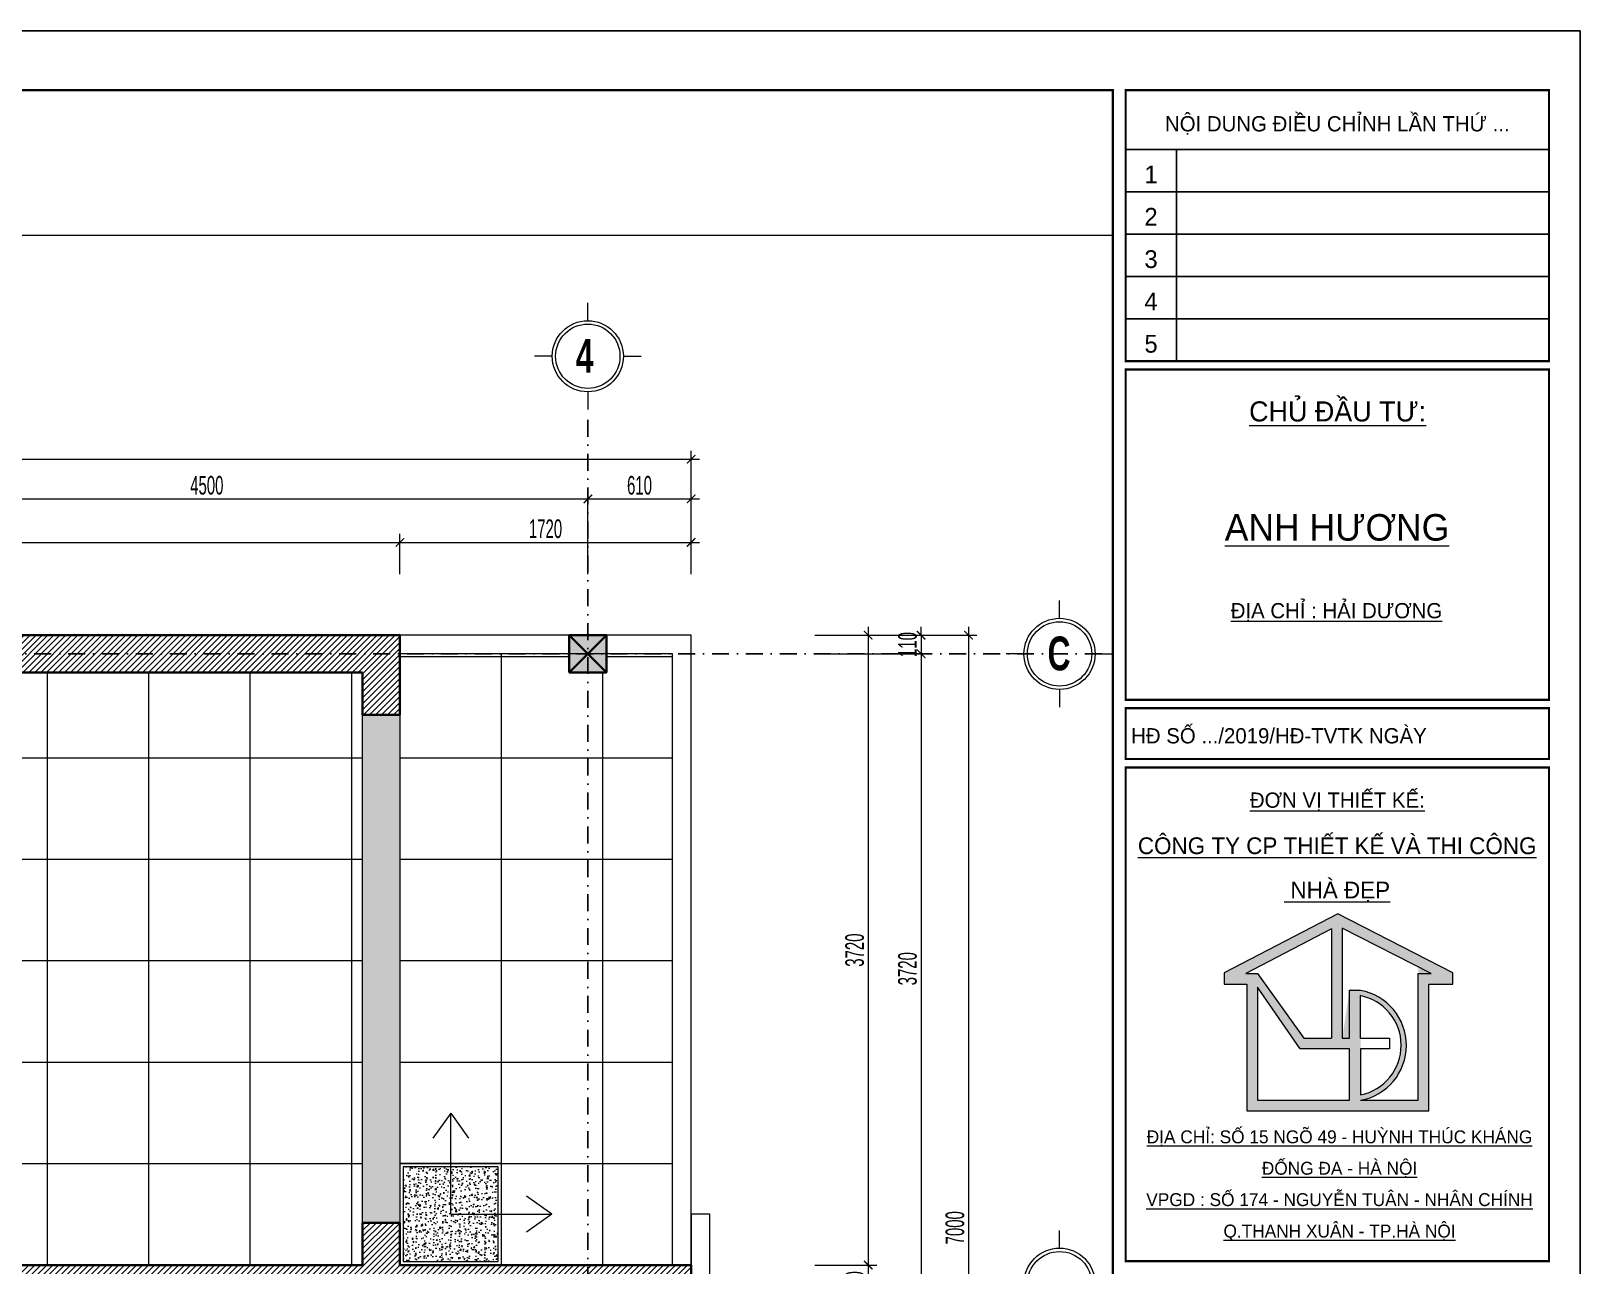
# Model space of a CAD drawing. Header units: inches. Extents: x 274208 to 641690, y -81912 to 129129.
# Drawn here: x 564973 to 574120, y 96778 to 104067 of the extents above; entities that cross this region are included whole.
import ezdxf
from ezdxf.enums import TextEntityAlignment as Align

# ---------------------------------------------------------------- set-up
doc = ezdxf.new("R2010")
doc.units = ezdxf.units.IN
doc.header["$MEASUREMENT"] = 0
doc.header["$PDMODE"] = 3
doc.linetypes.add('DASHDOT', pattern=[1, 0.5, -0.25, 0, -0.25])
doc.linetypes.add('HIDDEN', pattern=[0.375, 0.25, -0.125])
for name, color, linetype, lineweight in [('01.Cut', 255, 'Continuous', 35), ('03.Manh', 251, 'Continuous', 13), ('05.Text', 253, 'Continuous', 18), ('06.betong', 2, 'Continuous', 35), ('08.Dim', 156, 'Continuous', 15), ('09.Hatch', 250, 'Continuous', 5), ('11.Khung bo', 32, 'Continuous', 50), ('12.Khung', 36, 'Continuous', 25)]:
    doc.layers.add(name, color=color, linetype=linetype, lineweight=lineweight)
doc.layers.add('Tpl_Bound', color=1, linetype='Continuous', plot=False)
doc.layers.add('TRUC', color=250, linetype='DASHDOT')
doc.styles.add('AVANT', font='')
doc.styles.add('AVANTHB', font='')
doc.styles.add('TT5_Text Dim', font='hoatbif.shx', dxfattribs={"width": 0.6})
doc.styles.add('VnAvantH', font='')
doc.styles.get('AVANT').set_extended_font_data('.VnAvant')
doc.styles.get('AVANTHB').set_extended_font_data('.VnAvantH', bold=True)
doc.styles.get('VnAvantH').set_extended_font_data('.VnAvantH')
doc.dimstyles.new('TT5_Dim 1-50', dxfattribs={"dimscale": 50, "dimtxt": 2.2, "dimasz": 1, "dimexe": 1, "dimexo": 0.5, "dimgap": 0.5, "dimtad": 1, "dimdec": 0, "dimzin": 0, "dimdsep": 46, "dimtxsty": 'TT5_Text Dim', "dimblk": 'ARCHTICK', "dimcen": 0, "dimdle": 1, "dimclrd": 256, "dimclre": 256, "dimclrt": 1, "dimadec": 0, "dimazin": 0, "dimtfac": 0.015, "dimtdec": 0, "dimtix": 1, "dimtmove": 2, "dimatfit": 3, "dimldrblk": 'DOT', "dimfxl": 1, "dimtolj": 1, "dimtzin": 0, "dimlwd": -1, "dimlwe": -1, "dimarcsym": 1})

# ---------------------------------------------------------------- blocks, each defined once
blk = doc.blocks.new('100')
at = {"layer": '05.Text'}
h = blk.add_hatch(color=3, dxfattribs=at)
h.paths.add_polyline_path([(1897375, -927367), (1897375, -927501), (1897646, -927501), (1897646, -928998), (1898856, -928998), (1899794, -928998), (1899794, -927501), (1900078, -927501), (1900078, -927366), (1898717, -926668)])
h.paths.add_polyline_path([(1898772, -928138), (1898858, -927562, -0.921492), (1898987, -928872), (1899668, -928872), (1899668, -927297), (1898772, -926837)], flags=16)
h.paths.add_polyline_path([(1898646, -926846), (1898646, -928138), (1898318, -928138), (1897771, -927375), (1897631, -927375)], flags=16)
h.paths.add_polyline_path([(1898982, -927636, -0.822042), (1898987, -928808), (1898987, -928139), (1898982, -928139)], flags=16)
h.paths.add_polyline_path([(1897771, -927537), (1898273, -928265), (1898856, -928265), (1898856, -928872), (1897771, -928872)], flags=16)
for p, q in [((1898717, -926668), (1897375, -927367)), ((1900078, -927366), (1898717, -926668)), ((1898646, -926846), (1897631, -927375)), ((1898646, -926846), (1898646, -928138)), ((1899821, -927376), (1898772, -926837)), ((1898772, -926837), (1898772, -928138)), ((1897375, -927367), (1897375, -927501)), ((1897375, -927501), (1897646, -927501)), ((1897631, -927375), (1897771, -927375)), ((1897646, -927501), (1897646, -928998)), ((1897771, -927375), (1897771, -927375)), ((1897771, -927375), (1898318, -928138)), ((1899668, -928872), (1899668, -927376)), ((1899668, -927376), (1899821, -927376)), ((1899794, -928998), (1899794, -927501)), ((1899794, -927501), (1900078, -927501)), ((1900078, -927501), (1900078, -927366)), ((1897771, -927537), (1897771, -928872)), ((1898273, -928265), (1897771, -927537)), ((1898856, -928138), (1898856, -927573)), ((1898856, -928138), (1898856, -927573)), ((1898856, -927573), (1898987, -927573)), ((1898982, -927636), (1898982, -928139)), ((1898318, -928138), (1898646, -928138)), ((1898772, -928138), (1898856, -928138)), ((1898982, -928139), (1899330, -928139)), ((1899330, -928139), (1899330, -928265)), ((1898856, -928265), (1898273, -928265)), ((1898856, -928872), (1898856, -928265)), ((1899330, -928265), (1898987, -928265)), ((1898987, -928265), (1898987, -928808)), ((1897771, -928872), (1898856, -928872)), ((1898987, -928872), (1899668, -928872)), ((1897646, -928998), (1898856, -928998)), ((1898856, -928998), (1899794, -928998))]:
    blk.add_line(p, q, dxfattribs=at)
for radius, start, end in [(598, 281.4298, 79.1164), (660, 280.3316, 79.6684)]:
    blk.add_arc((1898869, -928223), radius, start, end, dxfattribs=at)
at = {"layer": '11.Khung bo', "const_width": 26.7}
for points in [[(1860913, -945240), (1860913, -916940), (1896063, -916940), (1896063, -945240)], [(1896213, -920140), (1896213, -916940), (1901213, -916940), (1901213, -920140)], [(1896213, -924140), (1901213, -924140), (1901213, -920240), (1896213, -920240)], [(1896213, -924840), (1901213, -924840), (1901213, -924240), (1896213, -924240)], [(1896213, -930771), (1901213, -930771), (1901213, -924940), (1896213, -924940)]]:
    blk.add_lwpolyline(points, close=True, dxfattribs=at)
at = {"layer": '12.Khung'}
for p, q in [((1896213, -917640), (1901213, -917640)), ((1896813, -920140), (1896813, -917640)), ((1896213, -918140), (1901213, -918140)), ((1896213, -918640), (1901213, -918640)), ((1896213, -919140), (1901213, -919140)), ((1896213, -919640), (1901213, -919640))]:
    blk.add_line(p, q, dxfattribs=at)
at = {"layer": '12.Khung', "color": 1}
blk.add_lwpolyline([(1901579, -945940), (1901579, -916240), (1859580, -916240), (1859580, -945940)], close=True, dxfattribs=at)
at = {"layer": '05.Text', "style": 'VnAvantH'}
for s, p in [('Néi dung ®iÒu chØnh lÇn thø ...', (1898713, -917329)), ('H§ sè .../2019/H§-TVTK ngµy ', (1898057, -924540))]:
    blk.add_text(s, height=180, dxfattribs=at).set_placement(p, align=Align.MIDDLE)
at = {"layer": '05.Text'}
for s, height, style, p in [('1', 210, 'AVANT', (1896513, -918040)), ('2', 210, 'AVANT', (1896513, -918540)), ('3', 210, 'AVANT', (1896513, -919040)), ('4', 210, 'AVANT', (1896513, -919540)), ('5', 210, 'AVANT', (1896513, -920040)), ('%%uChñ ®Çu t\xad:', 237.6, 'VnAvantH', (1898716, -920853)), ('%%Uanh H¦¥NG', 313.63, 'VnAvantH', (1898709, -922261)), ('%%U®Þa chØ : H¶I D¦¥NG', 180, 'VnAvantH', (1898703, -923178)), ('%%U®¬n vÞ thiÕt kÕ:', 180, 'VnAvantH', (1898713, -925416)), ('%%Uc«ng ty cp thiÕt kÕ vµ thi c«ng', 198, 'VnAvantH', (1898711, -925964)), ('%%U nhµ ®Ñp', 198, 'VnAvantH', (1898711, -926487)), ('%%U®Þa chØ: sè 15 ngâ 49 - huúnh thóc kh¸ng', 152.46, 'VnAvantH', (1898739, -929380)), ('%%U®èng ®a - hµ néi', 152.46, 'VnAvantH', (1898739, -929751)), ('%%Uvpgd : sè 174 - nguyÔn tu©n - nh©n chÝnh', 152.46, 'VnAvantH', (1898739, -930122)), ('%%Uq.thanh xu©n - tp.hµ néi', 152.46, 'VnAvantH', (1898739, -930493))]:
    blk.add_text(s, height=height, dxfattribs=dict(at, style=style)).set_placement(p, align=Align.CENTER)
blk = doc.blocks.new('\xad3yjrtuktyl')
at = {"layer": '06.betong'}
blk.add_hatch(color=0, dxfattribs=at).paths.add_polyline_path([(-110, -110), (110, -110), (110, 110), (-110, 110)])
at = {"layer": '06.betong', "color": 0}
for p, q in [((-110, 110), (110, -110)), ((-110, -110), (110, 110))]:
    blk.add_line(p, q, dxfattribs=at)
blk.add_lwpolyline([(-110, -110), (110, -110), (110, 110), (-110, 110)], close=True, dxfattribs=at)
blk = doc.blocks.new('DANHTRUC')
for p, q in [((980383, -947347), (980383, -947137)), ((979963, -947767), (979753, -947767)), ((980803, -947767), (981013, -947767)), ((980383, -948187), (980383, -948397))]:
    blk.add_line(p, q)
for radius in [420, 380]:
    blk.add_circle((980383, -947767), radius)
blk = doc.blocks.new('_ARCHTICK')
at = {"color": 0, "linetype": 'ByBlock', "const_width": 0.15}
blk.add_lwpolyline([(-0.5, -0.5), (0.5, 0.5)], dxfattribs=at)
blk = doc.blocks.new('*D636')
at = {"layer": '08.Dim', "transparency": 16777216}
for p, q in [((556871.2, 100858.6), (556871.2, 101095.9)), ((567151.2, 100858.6), (567151.2, 101095.9)), ((556821.2, 101045.9), (567201.2, 101045.9))]:
    blk.add_line(p, q, dxfattribs=at)
at = {"layer": 'Defpoints', "color": 0, "transparency": 16777216}
for p in [(567151.2, 101045.9), (556871.2, 100833.6), (567151.2, 100833.6)]:
    blk.add_point(p, dxfattribs=at)
at = {"layer": '08.Dim', "transparency": 16777216, "xscale": 50, "yscale": 50, "zscale": 50, "rotation": 180}
blk.add_blockref('_ARCHTICK', (556871.2, 101045.9), dxfattribs=at)
at = {"layer": '08.Dim', "transparency": 16777216, "xscale": 50, "yscale": 50, "zscale": 50}
blk.add_blockref('_ARCHTICK', (567151.2, 101045.9), dxfattribs=at)
at = {"layer": '08.Dim', "color": 1, "transparency": 16777216, "insert": (562011.2, 101125.9), "char_height": 110, "attachment_point": 5, "style": 'TT5_Text Dim'}
blk.add_mtext('\\A1;10280', dxfattribs=at)
blk = doc.blocks.new('_DOT')
at = {"color": 1, "linetype": 'ByBlock'}
blk.add_line((-0.5, 0), (-1, 0), dxfattribs=at)
at = {"color": 1, "linetype": 'ByBlock', "const_width": 0.5}
blk.add_lwpolyline([(-0.25, 0, 1), (0.25, 0, 1)], format="xyb", close=True, dxfattribs=at)
blk = doc.blocks.new('*D637')
at = {"layer": '08.Dim', "transparency": 16777216}
for p, q in [((567151.2, 100858.6), (567151.2, 101095.9)), ((568871.2, 100858.6), (568871.2, 101095.9)), ((567101.2, 101045.9), (568921.2, 101045.9))]:
    blk.add_line(p, q, dxfattribs=at)
at = {"layer": 'Defpoints', "color": 0, "transparency": 16777216}
for p in [(568871.2, 101045.9), (567151.2, 100833.6), (568871.2, 100833.6)]:
    blk.add_point(p, dxfattribs=at)
at = {"layer": '08.Dim', "transparency": 16777216, "xscale": 50, "yscale": 50, "zscale": 50, "rotation": 180}
blk.add_blockref('_ARCHTICK', (567151.2, 101045.9), dxfattribs=at)
at = {"layer": '08.Dim', "transparency": 16777216, "xscale": 50, "yscale": 50, "zscale": 50}
blk.add_blockref('_ARCHTICK', (568871.2, 101045.9), dxfattribs=at)
at = {"layer": '08.Dim', "color": 1, "transparency": 16777216, "insert": (568011.2, 101125.9), "char_height": 110, "attachment_point": 5, "style": 'TT5_Text Dim'}
blk.add_mtext('\\A1;1720', dxfattribs=at)
blk = doc.blocks.new('*D641')
at = {"layer": '08.Dim', "transparency": 16777216}
for p, q in [((563761.2, 100858.6), (563761.2, 101352.6)), ((568261.2, 100858.6), (568261.2, 101352.6)), ((563711.2, 101302.6), (568311.2, 101302.6))]:
    blk.add_line(p, q, dxfattribs=at)
at = {"layer": 'Defpoints', "color": 0, "transparency": 16777216}
for p in [(568261.2, 101302.6), (563761.2, 100833.6), (568261.2, 100833.6)]:
    blk.add_point(p, dxfattribs=at)
at = {"layer": '08.Dim', "transparency": 16777216, "xscale": 50, "yscale": 50, "zscale": 50, "rotation": 180}
blk.add_blockref('_ARCHTICK', (563761.2, 101302.6), dxfattribs=at)
at = {"layer": '08.Dim', "transparency": 16777216, "xscale": 50, "yscale": 50, "zscale": 50}
blk.add_blockref('_ARCHTICK', (568261.2, 101302.6), dxfattribs=at)
at = {"layer": '08.Dim', "color": 1, "transparency": 16777216, "insert": (566011.2, 101382.6), "char_height": 110, "attachment_point": 5, "style": 'TT5_Text Dim'}
blk.add_mtext('\\A1;4500', dxfattribs=at)
blk = doc.blocks.new('*D642')
at = {"layer": '08.Dim', "transparency": 16777216}
for p, q in [((568261.2, 100858.6), (568261.2, 101352.6)), ((568871.2, 100858.6), (568871.2, 101352.6)), ((568211.2, 101302.6), (568921.2, 101302.6))]:
    blk.add_line(p, q, dxfattribs=at)
at = {"layer": 'Defpoints', "color": 0, "transparency": 16777216}
for p in [(568871.2, 101302.6), (568261.2, 100833.6), (568871.2, 100833.6)]:
    blk.add_point(p, dxfattribs=at)
at = {"layer": '08.Dim', "transparency": 16777216, "xscale": 50, "yscale": 50, "zscale": 50, "rotation": 180}
blk.add_blockref('_ARCHTICK', (568261.2, 101302.6), dxfattribs=at)
at = {"layer": '08.Dim', "transparency": 16777216, "xscale": 50, "yscale": 50, "zscale": 50}
blk.add_blockref('_ARCHTICK', (568871.2, 101302.6), dxfattribs=at)
at = {"layer": '08.Dim', "color": 1, "transparency": 16777216, "insert": (568566.2, 101382.6), "char_height": 110, "attachment_point": 5, "style": 'TT5_Text Dim'}
blk.add_mtext('\\A1;610', dxfattribs=at)
blk = doc.blocks.new('*D643')
at = {"layer": '08.Dim', "transparency": 16777216}
for p, q in [((556821.2, 101537.6), (568921.2, 101537.6)), ((556871.2, 100858.6), (556871.2, 101587.6)), ((568871.2, 100858.6), (568871.2, 101587.6))]:
    blk.add_line(p, q, dxfattribs=at)
at = {"layer": 'Defpoints', "color": 0, "transparency": 16777216}
for p in [(568871.2, 101537.6), (556871.2, 100833.6), (568871.2, 100833.6)]:
    blk.add_point(p, dxfattribs=at)
at = {"layer": '08.Dim', "transparency": 16777216, "xscale": 50, "yscale": 50, "zscale": 50, "rotation": 180}
blk.add_blockref('_ARCHTICK', (556871.2, 101537.6), dxfattribs=at)
at = {"layer": '08.Dim', "transparency": 16777216, "xscale": 50, "yscale": 50, "zscale": 50}
blk.add_blockref('_ARCHTICK', (568871.2, 101537.6), dxfattribs=at)
at = {"layer": '08.Dim', "color": 1, "transparency": 16777216, "insert": (562871.2, 101617.6), "char_height": 110, "attachment_point": 5, "style": 'TT5_Text Dim'}
blk.add_mtext('\\A1;12000', dxfattribs=at)
blk = doc.blocks.new('*D644')
at = {"layer": '08.Dim', "transparency": 16777216}
for p, q in [((569916.9, 100547.6), (569916.9, 96727.6)), ((569602.4, 100497.6), (569966.9, 100497.6)), ((569602.4, 96777.6), (569966.9, 96777.6))]:
    blk.add_line(p, q, dxfattribs=at)
at = {"layer": 'Defpoints', "color": 0, "transparency": 16777216}
for p in [(569577.4, 100497.6), (569577.4, 96777.6), (569916.9, 96777.6)]:
    blk.add_point(p, dxfattribs=at)
at = {"layer": '08.Dim', "transparency": 16777216, "xscale": 50, "yscale": 50, "zscale": 50}
for p, rotation in [((569916.9, 100497.6), 90), ((569916.9, 96777.6), 270)]:
    blk.add_blockref('_ARCHTICK', p, dxfattribs=dict(at, rotation=rotation))
at = {"layer": '08.Dim', "color": 1, "transparency": 16777216, "insert": (569836.9, 98637.6), "char_height": 110, "attachment_point": 5, "rotation": 90, "style": 'TT5_Text Dim'}
blk.add_mtext('\\A1;3720', dxfattribs=at)
blk = doc.blocks.new('*D645')
at = {"layer": '08.Dim', "transparency": 16777216}
for p, q in [((569602.4, 96777.6), (569966.9, 96777.6)), ((569916.9, 96827.6), (569916.9, 96507.6)), ((569602.4, 96557.6), (569966.9, 96557.6))]:
    blk.add_line(p, q, dxfattribs=at)
at = {"layer": 'Defpoints', "color": 0, "transparency": 16777216}
for p in [(569577.4, 96777.6), (569577.4, 96557.6), (569916.9, 96557.6)]:
    blk.add_point(p, dxfattribs=at)
at = {"layer": '08.Dim', "transparency": 16777216, "xscale": 50, "yscale": 50, "zscale": 50}
for p, rotation in [((569916.9, 96777.6), 90), ((569916.9, 96557.6), 270)]:
    blk.add_blockref('_ARCHTICK', p, dxfattribs=dict(at, rotation=rotation))
at = {"layer": '08.Dim', "color": 1, "transparency": 16777216, "insert": (569836.9, 96667.6), "char_height": 110, "attachment_point": 5, "rotation": 90, "style": 'TT5_Text Dim'}
blk.add_mtext('\\A1;220', dxfattribs=at)
blk = doc.blocks.new('*D650')
at = {"layer": '08.Dim', "transparency": 16777216}
for p, q in [((570229, 100497.6), (570229, 100547.6)), ((569602.4, 100497.6), (570279, 100497.6)), ((570229, 100497.6), (570229, 100387.6)), ((569602.4, 100387.6), (570279, 100387.6)), ((570229, 100387.6), (570229, 100337.6))]:
    blk.add_line(p, q, dxfattribs=at)
at = {"layer": 'Defpoints', "color": 0, "transparency": 16777216}
for p in [(569577.4, 100497.6), (569577.4, 100387.6), (570229, 100387.6)]:
    blk.add_point(p, dxfattribs=at)
at = {"layer": '08.Dim', "transparency": 16777216, "xscale": 50, "yscale": 50, "zscale": 50}
for p, rotation in [((570229, 100497.6), 270), ((570229, 100387.6), 90)]:
    blk.add_blockref('_ARCHTICK', p, dxfattribs=dict(at, rotation=rotation))
at = {"layer": '08.Dim', "color": 1, "transparency": 16777216, "insert": (570149, 100442.6), "char_height": 110, "attachment_point": 5, "rotation": 90, "style": 'TT5_Text Dim'}
blk.add_mtext('\\A1;110', dxfattribs=at)
blk = doc.blocks.new('*D651')
at = {"layer": '08.Dim', "transparency": 16777216}
for p, q in [((570229, 100437.6), (570229, 96617.6)), ((569602.4, 100387.6), (570279, 100387.6)), ((569602.4, 96667.6), (570279, 96667.6))]:
    blk.add_line(p, q, dxfattribs=at)
at = {"layer": 'Defpoints', "color": 0, "transparency": 16777216}
for p in [(569577.4, 100387.6), (569577.4, 96667.6), (570229, 96667.6)]:
    blk.add_point(p, dxfattribs=at)
at = {"layer": '08.Dim', "transparency": 16777216, "xscale": 50, "yscale": 50, "zscale": 50}
for p, rotation in [((570229, 100387.6), 90), ((570229, 96667.6), 270)]:
    blk.add_blockref('_ARCHTICK', p, dxfattribs=dict(at, rotation=rotation))
at = {"layer": '08.Dim', "color": 1, "transparency": 16777216, "insert": (570149, 98527.6), "char_height": 110, "attachment_point": 5, "rotation": 90, "style": 'TT5_Text Dim'}
blk.add_mtext('\\A1;3720', dxfattribs=at)
blk = doc.blocks.new('*D654')
at = {"layer": '08.Dim', "transparency": 16777216}
for p, q in [((570509.1, 100547.6), (570509.1, 93447.6)), ((569602.4, 100497.6), (570559.1, 100497.6)), ((569602.4, 93497.6), (570559.1, 93497.6))]:
    blk.add_line(p, q, dxfattribs=at)
at = {"layer": 'Defpoints', "color": 0, "transparency": 16777216}
for p in [(569577.4, 100497.6), (569577.4, 93497.6), (570509.1, 93497.6)]:
    blk.add_point(p, dxfattribs=at)
at = {"layer": '08.Dim', "transparency": 16777216, "xscale": 50, "yscale": 50, "zscale": 50}
for p, rotation in [((570509.1, 100497.6), 90), ((570509.1, 93497.6), 270)]:
    blk.add_blockref('_ARCHTICK', p, dxfattribs=dict(at, rotation=rotation))
at = {"layer": '08.Dim', "color": 1, "transparency": 16777216, "insert": (570429.1, 96997.6), "char_height": 110, "attachment_point": 5, "rotation": 90, "style": 'TT5_Text Dim'}
blk.add_mtext('\\A1;7000', dxfattribs=at)
blk = doc.blocks.new('jhgfyhtfhdfdf')
at = {"layer": '09.Hatch'}
h = blk.add_hatch(dxfattribs=at)
h.set_pattern_fill('AR-CONC', color=256, scale=10, double=1)
h.set_pattern_definition([(50, (-155818.35, 46424.25), (71.726018, -6.275213), [7.5, -82.5]), (355, (-155818.35, 46424.25), (-13.875133, 75.219213), [6, -66]), (100.451444, (-155812.375, 46423.73), (57.850885, 68.944), [6.37402, -70.11421]), (46.1842, (-155818.35, 46444.25), (106.724133, -16.55193), [11.25, -123.75]), (96.635635, (-155809.46, 46442.87), (93.466195, 97.41186), [9.561034, -105.171376]), (351.184164, (-155818.35, 46444.25), (93.466195, 97.41186), [9, -99]), (21, (-155808.35, 46439.25), (59.690705, -40.26189), [7.5, -82.5]), (326, (-155808.35, 46439.25), (24.331533, 72.515005), [6, -66]), (71.451445, (-155803.38, 46435.896), (84.022238, 32.253115), [6.37402, -70.11421]), (37.5, (-155818.352, 46424.25), (1.2159855, 33.2893854), [0, -65.2, 0, -67, 0, -66.25]), (7.5, (-155818.352, 46424.25), (26.306954, 39.441171), [0, -38.2, 0, -63.7, 0, -25.25]), (327.5, (-155840.652, 46424.25), (53.3822436, -2.255487), [0, -25, 0, -78, 0, -103.5]), (317.5, (-155850.65, 46424.25), (58.318617, 10.010498), [0, -32.5, 0, -51.8, 0, -73.5])])
h.paths.add_polyline_path([(-280, -280), (280, -280), (280, 280), (-280, 280)])
at = {"layer": '09.Hatch', "color": 1}
for p, q in [((0, 597.3), (-105.8, 448.6)), ((0, 0), (0, 597.3)), ((0, 597.3), (105.8, 448.6)), ((597.3, 0), (448.6, 105.8)), ((0, 0), (597.3, 0)), ((597.3, 0), (448.6, -105.8))]:
    blk.add_line(p, q, dxfattribs=at)
at = {"layer": '09.Hatch'}
blk.add_lwpolyline([(-300, -300), (300, -300), (300, 300), (-300, 300)], close=True, dxfattribs=at)
at = {"layer": '09.Hatch', "color": 1}
blk.add_lwpolyline([(-280, -280), (280, -280), (280, 280), (-280, 280)], close=True, dxfattribs=at)

msp = doc.modelspace()

# ---------------------------------------------------------------- hatches: boundary and pattern name
at = {"layer": '09.Hatch'}
h = msp.add_hatch(dxfattribs=at)
h.set_pattern_fill('ANSI31', color=256, scale=200)
h.set_pattern_definition([(45, (556871.196, 93497.585), (-17.67767, 17.67767), [])])
h.paths.add_polyline_path([(557091.2, 100277.6), (558641.2, 100277.6), (560741.2, 100277.6), (560741.2, 97817.6), (560851.2, 97817.6), (560851.2, 100277.6), (561351.2, 100277.6), (563651.2, 100277.6), (563651.2, 97817.6), (563871.2, 97817.6), (563871.2, 100277.6), (566931.2, 100277.6), (566931.2, 100027.6), (567151.2, 100027.6), (567151.2, 100497.6), (561351.2, 100497.6), (558641.2, 100497.6), (556871.2, 100497.6), (556871.2, 99427.6), (557091.2, 99427.6)])
h.paths.add_polyline_path([(557091.2, 96667.6), (560741.2, 96667.6), (560741.2, 96447.6), (560851.2, 96447.6), (560851.2, 96777.6), (560851.2, 96887.6), (560741.2, 96887.6), (560741.2, 96777.6), (557091.2, 96777.6), (557091.2, 97627.6), (556871.2, 97627.6), (556871.2, 94857.6), (556871.2, 93497.6), (558691.2, 93497.6), (558691.2, 93717.6), (557091.2, 93717.6), (557091.2, 94857.6)])
h.paths.add_polyline_path([(560741.2, 93717.6), (560091.2, 93717.6), (560091.2, 93497.6), (561851.2, 93497.6), (561851.2, 93717.6), (560851.2, 93717.6), (560851.2, 95017.6), (562741.2, 95017.6), (562741.2, 95127.6), (560851.2, 95127.6), (560851.2, 95517.6), (560741.2, 95517.6)])
h.paths.add_polyline_path([(564161.2, 93497.6), (564161.2, 93717.6), (563761.2, 93717.6), (563761.2, 95517.6), (563651.2, 95517.6), (563651.2, 95127.6), (563541.2, 95127.6), (563541.2, 95017.6), (563651.2, 95017.6), (563651.2, 93717.6), (562451.2, 93717.6), (562451.2, 93497.6)])
h.paths.add_polyline_path([(565361.2, 93717.6), (565361.2, 93497.6), (568871.2, 93497.6), (569171.2, 93497.6), (569171.2, 93717.6), (568871.2, 93717.6), (568871.2, 94717.6), (568981.2, 94717.6), (568981.2, 95117.6), (568651.2, 95117.6), (568651.2, 93717.6)])
h.paths.add_polyline_path([(567151.2, 96777.6), (567151.2, 97027.6), (566931.2, 97027.6), (566931.2, 96777.6), (563871.2, 96777.6), (563871.2, 96887.6), (563651.2, 96887.6), (563651.2, 96777.6), (563651.2, 96447.6), (563761.2, 96447.6), (563761.2, 96667.6), (566931.2, 96667.6), (566931.2, 96557.6), (568651.2, 96557.6), (568871.2, 96557.6), (568871.2, 96777.6), (567871.2, 96777.6)])
at = {"layer": '09.Hatch', "linetype": 'HIDDEN'}
h = msp.add_hatch(dxfattribs=at)
h.set_pattern_fill('NET', color=256, scale=4790, style=0)
h.set_pattern_definition([(0, (567751.2, 97377.6), (0, 598.75), []), (90, (567751.2, 97377.6), (-598.75, 4e-14), [])])
h.paths.add_polyline_path([(567151.2, 96777.6), (567151.2, 100387.6), (568151.2, 100387.6), (568151.2, 100277.6), (568371.2, 100277.6), (568371.2, 100387.6), (568761.2, 100387.6), (568761.2, 96777.6)])
h = msp.add_hatch(dxfattribs=at)
h.set_pattern_fill('NET', color=256, scale=4790, style=0)
h.set_pattern_definition([(0, (564471.2, 97377.6), (0, 598.75), []), (90, (564471.2, 97377.6), (-598.75, 4e-14), [])])
h.paths.add_polyline_path([(563871.2, 100277.6), (566931.2, 100277.6), (566931.2, 96777.6), (563871.2, 96777.6)])
at = {"layer": '09.Hatch'}
h = msp.add_hatch(dxfattribs=at)
h.set_pattern_fill('AR-CONC', color=256, scale=30, style=0)
h.set_pattern_definition([(50, (560741.2, 95017.58), (215.178, -18.8256), [22.5, -247.5]), (355, (560741.2, 95017.58), (-41.6254, 225.6576), [18, -198]), (100.4514, (560759.13, 95016.02), (173.5527, 206.832), [19.122, -210.3426]), (46.1842, (560741.2, 95077.58), (320.172, -49.656), [33.75, -371.25]), (96.6356, (560767.88, 95073.45), (280.399, 292.236), [28.683, -315.514]), (351.184, (560741.2, 95077.6), (280.399, 292.236), [27, -297]), (21, (560771.2, 95062.58), (179.072, -120.7857), [22.5, -247.5]), (326, (560771.2, 95062.58), (72.9946, 217.545), [18, -198]), (71.4514, (560786.12, 95052.52), (252.0667, 96.7593), [19.122, -210.3426]), (37.5, (560741.2, 95017.585), (3.64796, 99.86816), [0, -195.6, 0, -201, 0, -198.75]), (7.5, (560741.2, 95017.58), (78.9209, 118.3235), [0, -114.6, 0, -191.1, 0, -75.75]), (327.5, (560674.3, 95017.585), (160.1467, -6.7665), [0, -75, 0, -234, 0, -310.5]), (317.5, (560644.3, 95017.58), (174.9559, 30.0315), [0, -97.5, 0, -155.4, 0, -220.5])])
h.paths.add_polyline_path([(560741.2, 96887.6), (560851.2, 96887.6), (560851.2, 97817.6), (560741.2, 97817.6)])
h.paths.add_polyline_path([(560741.2, 95517.6), (560851.2, 95517.6), (560851.2, 96447.6), (560741.2, 96447.6)])
h.paths.add_polyline_path([(562741.2, 95127.6), (563541.2, 95127.6), (563541.2, 95017.6), (562741.2, 95017.6)])
h.paths.add_polyline_path([(563651.2, 95517.6), (563761.2, 95517.6), (563761.2, 96447.6), (563651.2, 96447.6)])
h.paths.add_polyline_path([(563651.2, 96887.6), (563871.2, 96887.6), (563871.2, 97817.6), (563651.2, 97817.6)])
h.paths.add_polyline_path([(566931.2, 100027.6), (567151.2, 100027.6), (567151.2, 97027.6), (566931.2, 97027.6)])

# ---------------------------------------------------------------- linework, layer by layer
at = {"layer": '01.Cut'}
for p, q in [((567151.2, 100497.6), (561351.2, 100497.6)), ((567151.2, 100027.6), (567151.2, 100497.6)), ((566931.2, 100277.6), (563871.2, 100277.6)), ((566931.2, 100027.6), (566931.2, 100277.6)), ((566931.2, 100027.6), (567151.2, 100027.6)), ((566931.2, 96777.6), (566931.2, 97027.6)), ((566931.2, 97027.6), (567151.2, 97027.6)), ((567151.2, 96777.6), (567151.2, 97027.6)), ((563871.2, 96777.6), (566931.2, 96777.6)), ((567151.2, 96777.6), (567871.2, 96777.6)), ((567871.2, 96777.6), (568871.2, 96777.6)), ((568871.2, 96557.6), (568871.2, 96777.6))]:
    msp.add_line(p, q, dxfattribs=at)
at = {"layer": '03.Manh'}
for p, q in [((568871.2, 100497.6), (567151.2, 100497.6)), ((568871.2, 96777.6), (568871.2, 100497.6)), ((568761.2, 100387.6), (567151.2, 100387.6)), ((568761.2, 96777.6), (568761.2, 100387.6))]:
    msp.add_line(p, q, dxfattribs=at)
for points in [[(553786.8, 102860.2), (571361.7, 102860.2)], [(568981.2, 95117.6), (568981.2, 97077.6), (568871.2, 97077.6), (568871.2, 96777.6)]]:
    msp.add_lwpolyline(points, dxfattribs=at)
at = {"layer": '03.Manh', "ltscale": 200}
msp.add_lwpolyline([(566931.2, 100027.6), (567151.2, 100027.6), (567151.2, 97027.6), (566931.2, 97027.6)], close=True, dxfattribs=at)
at = {"layer": 'Tpl_Bound', "color": 1}
msp.add_lwpolyline([(553120.2, 89216.7), (553120.2, 104066.6), (574120, 104066.6), (574120, 89216.7)], close=True, dxfattribs=at)
at = {"layer": 'TRUC', "ltscale": 200}
for p, q in [((568261.2, 92064.6), (568261.2, 101862.1)), ((553786.8, 100387.6), (571361.7, 100387.6))]:
    msp.add_line(p, q, dxfattribs=at)

# ---------------------------------------------------------------- block references
at = {"layer": '01.Cut'}
msp.add_blockref('\xad3yjrtuktyl', (568261.2, 100387.6), dxfattribs=at)
at = {"layer": '05.Text', "xscale": 0.5, "yscale": 0.5, "zscale": 0.5}
for name, p in [('100', (-376669.6, 562186.6)), ('DANHTRUC', (78069.5, 576028.7)), ('DANHTRUC', (80855, 574270.9)), ('DANHTRUC', (80855, 570550.9))]:
    msp.add_blockref(name, p, dxfattribs=at)
at = {"layer": '09.Hatch'}
msp.add_blockref('jhgfyhtfhdfdf', (567451.2, 97077.6), dxfattribs=at)

# ---------------------------------------------------------------- texts
at = {"layer": '05.Text', "style": 'AVANTHB', "width": 0.7}
for s, p in [('4', (568190.4, 102047.8)), ('c', (570975.9, 100289.9))]:
    msp.add_text(s, height=200, dxfattribs=at).set_placement(p)

# ---------------------------------------------------------------- dimensions: what is measured, and where the dimension line sits
at = {"layer": '08.Dim'}
for base, p1, p2, picture, middle in [((568871.2, 101537.6), (556871.2, 100833.6), (568871.2, 100833.6), '*D643', (562871.2, 101617.6)), ((568261.2, 101302.6), (563761.2, 100833.6), (568261.2, 100833.6), '*D641', (566011.2, 101382.6)), ((568871.2, 101302.6), (568261.2, 100833.6), (568871.2, 100833.6), '*D642', (568566.2, 101382.6)), ((567151.2, 101045.9), (556871.2, 100833.6), (567151.2, 100833.6), '*D636', (562011.2, 101125.9)), ((568871.2, 101045.9), (567151.2, 100833.6), (568871.2, 100833.6), '*D637', (568011.2, 101125.9))]:
    dim = msp.add_linear_dim(base=base, p1=p1, p2=p2, dimstyle='TT5_Dim 1-50', dxfattribs=at)
    dim.commit()
    dim.dimension.update_dxf_attribs({"geometry": picture, "text_midpoint": middle})
for base, p1, p2, picture, middle in [((570229, 100387.6), (569577.4, 100497.6), (569577.4, 100387.6), '*D650', (570149, 100442.6)), ((569916.9, 96777.6), (569577.4, 100497.6), (569577.4, 96777.6), '*D644', (569836.9, 98637.6)), ((570509.1, 93497.6), (569577.4, 100497.6), (569577.4, 93497.6), '*D654', (570429.1, 96997.6)), ((570229, 96667.6), (569577.4, 100387.6), (569577.4, 96667.6), '*D651', (570149, 98527.6)), ((569916.9, 96557.6), (569577.4, 96777.6), (569577.4, 96557.6), '*D645', (569836.9, 96667.6))]:
    dim = msp.add_linear_dim(base=base, p1=p1, p2=p2, angle=90, dimstyle='TT5_Dim 1-50', dxfattribs=at)
    dim.commit()
    dim.dimension.update_dxf_attribs({"geometry": picture, "text_midpoint": middle})

doc.saveas('drawing.dxf')
